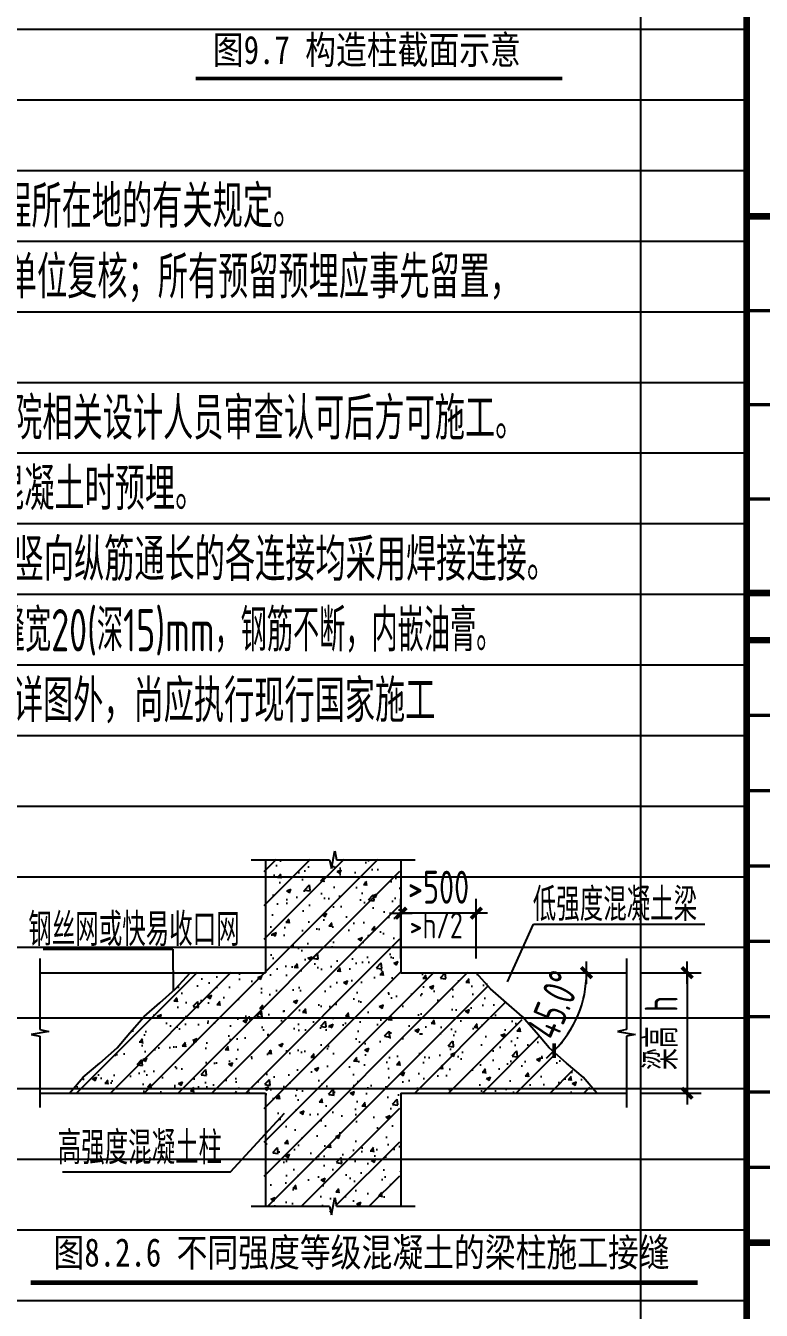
# Model space of a CAD drawing. Extents: x 169490 to 7584583, y -2399407 to 1374371.
# Drawn here: x 1307289 to 1315103, y 820273 to 833917 of the extents above; entities that cross this region are included whole.
import ezdxf
from ezdxf.enums import TextEntityAlignment as Align

# ---------------------------------------------------------------- set-up
doc = ezdxf.new("R2010")
doc.units = 0
doc.header["$LTSCALE"] = 100
doc.layers.get('0').update_dxf_attribs({"linetype": 'CONTINUOUS'})
doc.layers.get('DEFPOINTS').update_dxf_attribs({"linetype": 'CONTINUOUS'})
doc.layers.add('S-1-TEXT', color=7, linetype='CONTINUOUS', lineweight=18)
for name, color, linetype in [('S-DETL-DIM', 151, 'CONTINUOUS'), ('S-DETL-HATCH', 251, 'CONTINUOUS'), ('S-DETL-LINE1', 2, 'CONTINUOUS'), ('S-DETL-TEXT', 7, 'CONTINUOUS'), ('TEXT', 7, 'CONTINUOUS'), ('图框', 140, 'CONTINUOUS'), ('折板线', 127, 'CONTINUOUS')]:
    doc.layers.add(name, color=color, linetype=linetype)
doc.styles.add('TS', font='tssdeng.shx', dxfattribs={"width": 0.7, "height": 350, "bigfont": 'tssdchn.shx'})
doc.styles.add('黑体', font='simhei.ttf', dxfattribs={"width": 0.7})
doc.dimstyles.new('DIM25', dxfattribs={"dimtxt": 300, "dimasz": 0.8, "dimexe": 150, "dimexo": 150, "dimgap": 100, "dimtad": 1, "dimdec": 0, "dimlfac": 0.25, "dimrnd": 1, "dimzin": 0, "dimdsep": 46, "dimtxsty": 'TS', "dimblk": '_DIMX', "dimcen": 0, "dimclrd": 256, "dimclre": 256, "dimclrt": 43, "dimadec": 1, "dimazin": 0, "dimtfac": 1, "dimtdec": 0, "dimtix": 1, "dimtmove": 2, "dimatfit": 3, "dimldrblk": 'ARCHTICK', "dimfxl": 1, "dimtolj": 1, "dimtzin": 1, "dimarcsym": 0})

# ---------------------------------------------------------------- blocks, each defined once
blk = doc.blocks.new('_DIMX')
blk.add_line((-150, 0), (150, 0))
at = {"const_width": 50}
blk.add_lwpolyline([(-70, -70), (70, 70)], dxfattribs=at)
blk = doc.blocks.new('*D1096')
at = {"layer": 'DEFPOINTS', "color": 0, "transparency": 16777216}
for p in [(1311275, 824492), (1311275, 823859), (1312075, 823859)]:
    blk.add_point(p, dxfattribs=at)
at = {"layer": 'S-DETL-DIM', "lineweight": -2, "transparency": 16777216}
for p, q in [((1311275, 824009), (1311275, 824642)), ((1312075, 824009), (1312075, 824642)), ((1311274, 824492), (1311273, 824492)), ((1312075, 824492), (1311275, 824492)), ((1312076, 824492), (1312077, 824492))]:
    blk.add_line(p, q, dxfattribs=at)
at = {"layer": 'S-DETL-DIM', "lineweight": -2, "transparency": 16777216, "xscale": 0.8, "yscale": 0.8, "zscale": 0.8}
blk.add_blockref('_DIMX', (1311275, 824492), dxfattribs=at)
at = {"layer": 'S-DETL-DIM', "lineweight": -2, "transparency": 16777216, "xscale": 0.8, "yscale": 0.8, "zscale": 0.8, "rotation": 180}
blk.add_blockref('_DIMX', (1312075, 824492), dxfattribs=at)
at = {"layer": 'S-DETL-DIM', "color": 43, "transparency": 16777216, "insert": (1311675, 824767), "char_height": 350, "attachment_point": 5, "style": 'TS'}
blk.add_mtext('\\A1;>500', dxfattribs=at)
blk = doc.blocks.new('_ARCHTICK')
at = {"const_width": 0.15}
blk.add_lwpolyline([(-0.5, -0.5), (0.5, 0.5)], dxfattribs=at)
blk = doc.blocks.new('*D1097')
at = {"layer": 'DEFPOINTS', "color": 0, "transparency": 16777216}
for p in [(1313670, 823859), (1313670, 822579), (1314315, 822579)]:
    blk.add_point(p, dxfattribs=at)
at = {"layer": 'S-DETL-DIM', "lineweight": -2, "transparency": 16777216}
for p, q in [((1313820, 823859), (1314465, 823859)), ((1314315, 823858), (1314315, 822580)), ((1313820, 822579), (1314465, 822579))]:
    blk.add_line(p, q, dxfattribs=at)
at = {"layer": 'S-DETL-DIM', "lineweight": -2, "transparency": 16777216, "xscale": 0.8, "yscale": 0.8, "zscale": 0.8}
for p, rotation in [((1314315, 823859), 90), ((1314315, 822579), 270)]:
    blk.add_blockref('_DIMX', p, dxfattribs=dict(at, rotation=rotation))
at = {"layer": 'S-DETL-DIM', "color": 43, "transparency": 16777216, "insert": (1314040, 823219), "char_height": 350, "attachment_point": 5, "rotation": 90, "style": 'TS'}
blk.add_mtext('\\A1;梁高 h', dxfattribs=at)
blk = doc.blocks.new('*D1098')
at = {"layer": 'DEFPOINTS', "color": 0, "transparency": 16777216}
for p in [(1311275, 823859), (1312075, 823859), (1313670, 823859), (1313089, 823274), (1313355, 822579)]:
    blk.add_point(p, dxfattribs=at)
at = {"layer": 'S-DETL-DIM', "lineweight": -2, "transparency": 16777216}
blk.add_arc((1312075, 823859), 1171, 315.0392, 359.9608, dxfattribs=at)
at = {"layer": 'S-DETL-DIM', "lineweight": -2, "transparency": 16777216, "xscale": 0.8, "yscale": 0.8, "zscale": 0.8}
for p, rotation in [((1313246, 823859), 89.98042243835248), ((1312903, 823031), 225.0195775616593)]:
    blk.add_blockref('_DIMX', p, dxfattribs=dict(at, rotation=rotation))
at = {"layer": 'S-DETL-DIM', "color": 43, "transparency": 16777216, "insert": (1312902, 823516), "char_height": 350, "attachment_point": 5, "rotation": 67.5, "style": 'TS'}
blk.add_mtext('\\A1;45.0°', dxfattribs=at)
blk = doc.blocks.new('2q3q2342q35q2343r5q23rwetr')
at = {"layer": '图框'}
for points, const_width in [([(3527618, 3121310), (3527618, 3161310)], 70), ([(3527618, 3139010), (3534618, 3139010)], 70), ([(3527618, 3139010), (3534618, 3139010)], 70), ([(3527618, 3138010), (3534618, 3138010)], 35), ([(3527618, 3137010), (3534618, 3137010)], 35), ([(3527618, 3136010), (3534618, 3136010)], 35), ([(3534618, 3135010), (3527618, 3135010)], 70), ([(3534618, 3134510), (3527618, 3134510)], 70), ([(3527618, 3134510), (3534618, 3134510)], 70), ([(3527618, 3133710), (3534618, 3133710)], 35), ([(3527618, 3132910), (3534618, 3132910)], 35), ([(3527618, 3132110), (3534618, 3132110)], 35), ([(3527618, 3131310), (3534618, 3131310)], 35), ([(3527618, 3130510), (3534618, 3130510)], 35), ([(3527618, 3129710), (3534618, 3129710)], 35), ([(3527618, 3128910), (3534618, 3128910)], 35), ([(3527618, 3128110), (3534618, 3128110)], 70)]:
    blk.add_lwpolyline(points, dxfattribs=dict(at, const_width=const_width))

msp = doc.modelspace()

# ---------------------------------------------------------------- hatches: boundary and pattern name
at = {"layer": 'S-DETL-HATCH'}
h = msp.add_hatch(dxfattribs=at)
h.set_pattern_fill('ANSI31', color=256, scale=80, style=0)
h.set_pattern_definition([(45, (441739.65, 630728.36), (-179.60512, 179.60512), [])])
h.paths.add_polyline_path([(1309022.2, 823864.8), (1307742.2, 822584.8), (1309822.2, 822584.8), (1309822.2, 821384.8), (1310505.1, 821384.8), (1310525.5, 821291.2), (1310559, 821478.3), (1310576.6, 821384.8), (1311262.2, 821384.8), (1311262.2, 822584.8), (1313342.2, 822584.8), (1312062.2, 823864.8), (1311262.2, 823864.8), (1311262.2, 825064.8), (1310576.6, 825064.8), (1310559, 825158.3), (1310525.5, 824971.2), (1310505.1, 825064.8), (1309822.2, 825064.8), (1309822.2, 823864.8)])
h = msp.add_hatch(dxfattribs=at)
h.set_pattern_fill('AR-CONC', color=256, scale=2.5, style=0)
h.set_pattern_definition([(50, (-329541.8, 705149.43), (455.46167, -39.84771), [47.625, -523.875]), (355, (-329541.8, 705149.43), (-88.10706, 477.64161), [38.1, -419.1]), (100.451, (-329503.86, 705146.1), (367.35625, 437.79172), [40.475, -445.225]), (46.1842, (-329541.8, 705276.43), (677.6976, -105.10582), [71.4375, -785.8125]), (96.6356, (-329485.34, 705267.7), (593.51059, 618.5639), [60.7125, -667.8375]), (351.184, (-329541.8, 705276.4), (593.5115, 618.5628), [57.15, -628.65]), (21, (-329478.3, 705244.7), (379.0372, -255.6638), [47.625, -523.875]), (326, (-329478.3, 705244.7), (154.50507, 460.46992), [38.1, -419.1]), (71.4514, (-329446.73, 705223.4), (533.54123, 204.80714), [40.475, -445.225]), (37.5, (-329541.82, 705149.43), (7.721508, 211.387597), [0, -414.02, 0, -425.45, 0, -420.6875]), (7.5, (-329541.82, 705149.43), (167.049156, 250.451437), [0, -242.57, 0, -404.495, 0, -160.3375]), (327.5, (-329683.42, 705149.43), (338.976488, -14.32186), [0, -158.75, 0, -495.3, 0, -657.225]), (317.5, (-329746.92, 705149.43), (370.322953, 63.56623), [0, -206.375, 0, -328.93, 0, -466.725])])
h.paths.add_polyline_path([(1309035, 823859), (1307755, 822579), (1309835, 822579), (1309835, 821379), (1310517.9, 821379), (1310538.2, 821285.5), (1310571.8, 821472.6), (1310589.3, 821379), (1311275, 821379), (1311275, 822579), (1313355, 822579), (1312075, 823859), (1311275, 823859), (1311275, 825059), (1310589.3, 825059), (1310571.8, 825152.6), (1310538.2, 824965.5), (1310517.9, 825059), (1309835, 825059), (1309835, 823859)])

# ---------------------------------------------------------------- linework, layer by layer
msp.add_lwpolyline([(1251146.3, 854191.4), (1314946.3, 854191.4), (1314946.3, 814191.4), (1251146.3, 814191.4)], close=True)
at = {"layer": 'DEFPOINTS', "color": 252}
for p, q in [((1313821.3, 851878.9), (1313821.3, 814191.4)), ((1251146.3, 833878.9), (1314946.3, 833878.9)), ((1251146.3, 833128.9), (1314946.3, 833128.9)), ((1251146.3, 832378.9), (1314946.3, 832378.9)), ((1251146.3, 831628.9), (1314946.3, 831628.9)), ((1251146.3, 830878.9), (1314946.3, 830878.9)), ((1251146.3, 830128.9), (1314946.3, 830128.9)), ((1251146.3, 829378.9), (1314946.3, 829378.9)), ((1251146.3, 828628.9), (1314946.3, 828628.9)), ((1251146.3, 827878.9), (1314946.3, 827878.9)), ((1251146.3, 827128.9), (1314946.3, 827128.9)), ((1251146.3, 826378.9), (1314946.3, 826378.9)), ((1251146.3, 825628.9), (1314946.3, 825628.9)), ((1251146.3, 824878.9), (1314946.3, 824878.9)), ((1251146.3, 824128.9), (1314946.3, 824128.9)), ((1251146.3, 823378.9), (1314946.3, 823378.9)), ((1251146.3, 822628.9), (1314946.3, 822628.9)), ((1251146.3, 821878.9), (1314946.3, 821878.9)), ((1251146.3, 821128.9), (1314946.3, 821128.9)), ((1251146.3, 820378.9), (1314946.3, 820378.9))]:
    msp.add_line(p, q, dxfattribs=at)
at = {"layer": 'S-DETL-HATCH'}
for p, q in [((1310538.2, 824965.5), (1310571.8, 825152.6)), ((1310571.8, 825152.6), (1310589.3, 825059)), ((1309685, 825059), (1310517.9, 825059)), ((1310517.9, 825059), (1310538.2, 824965.5)), ((1310589.3, 825059), (1311425, 825059)), ((1307439.7, 824009), (1307439.7, 823256.2)), ((1313670.3, 824009), (1313670.3, 823256.2)), ((1307533.3, 823235.8), (1307346.2, 823202.3)), ((1307346.2, 823202.3), (1307439.7, 823184.7)), ((1307439.7, 823256.2), (1307533.3, 823235.8)), ((1307439.7, 823184.7), (1307439.7, 822429)), ((1313670.3, 823256.2), (1313576.7, 823235.8)), ((1313576.7, 823235.8), (1313763.8, 823202.3)), ((1313763.8, 823202.3), (1313670.3, 823184.7)), ((1313670.3, 823184.7), (1313670.3, 822429)), ((1309685, 821379), (1310517.9, 821379)), ((1310517.9, 821379), (1310538.2, 821285.5)), ((1310538.2, 821285.5), (1310571.8, 821472.6)), ((1310571.8, 821472.6), (1310589.3, 821379)), ((1310589.3, 821379), (1311425, 821379))]:
    msp.add_line(p, q, dxfattribs=at)
at = {"layer": 'S-DETL-LINE1'}
for p, q in [((1309835, 825059), (1309835, 823859)), ((1311275, 825059), (1311275, 823859)), ((1307439.7, 823859), (1309835, 823859)), ((1311275, 823859), (1313670.3, 823859)), ((1307439.7, 822579), (1309835, 822579)), ((1309835, 822579), (1309835, 821379)), ((1311275, 822579), (1313670.3, 822579)), ((1311275, 822579), (1311275, 821379))]:
    msp.add_line(p, q, dxfattribs=at)
for points in [[(1307755, 822579), (1307898.2, 822749.5), (1308075, 822899.1), (1308260.6, 823061.1), (1308395, 823219.1), (1308547.5, 823394), (1308715, 823539), (1308882.1, 823687.5), (1309035, 823859)], [(1313355, 822579), (1313211.8, 822749.5), (1313035, 822899.1), (1312849.5, 823061.1), (1312715, 823219.1), (1312562.5, 823394), (1312395, 823539), (1312227.9, 823687.5), (1312075, 823859)]]:
    msp.add_lwpolyline(points, dxfattribs=at)
at = {"layer": 'S-DETL-TEXT'}
for p, q in [((1312406.6, 823761.9), (1312684.6, 824373.4)), ((1312684.6, 824373.4), (1314502, 824373.4)), ((1307473.6, 824107.5), (1308853.8, 824107.5)), ((1308853.8, 824107.5), (1308855.9, 823664.2)), ((1309464.3, 821742.3), (1310038.6, 822365.6)), ((1307680, 821742.3), (1309464.3, 821742.3))]:
    msp.add_line(p, q, dxfattribs=at)
at = {"layer": 'S-DETL-TEXT', "const_width": 50}
msp.add_lwpolyline([(1307342.9, 820567.1), (1314427.5, 820567.1)], dxfattribs=at)
at = {"layer": 'TEXT', "color": 0, "const_width": 40}
msp.add_lwpolyline([(1309094.9, 833355.7), (1312988.5, 833355.7)], dxfattribs=at)

# ---------------------------------------------------------------- block references
at = {"layer": '折板线'}
msp.add_blockref('2q3q2342q35q2343r5q23rwetr', (-2212671.3, -2307118.7), dxfattribs=at)

# ---------------------------------------------------------------- texts
at = {"layer": 'S-1-TEXT', "style": 'TS'}
for s, width, p in [('10.1 施工时除满足设计要求外，还必须满足现行有关施工质量验收规范、规程和工程所在地的有关规定。', 0.75, (1295286.5, 831771.4)), ('10.2 结构设计施工图应与相关建筑、设备施工图同时阅图，如有矛盾及时提交设计单位复核；所有预留预埋应事先留置，', 0.75, (1295286.5, 831021.4)), ('10.3 另行委托设计部分（如屋顶钢构、雨棚、幕墙等）应由有资质单位设计，经我院相关设计人员审查认可后方可施工。', 0.75, (1295336.5, 829521.4)), ('建筑幕墙、钢结构与主体结构的连接必须采用预埋件连接，预埋件应在浇灌混凝土时预埋。', 0.75, (1296372.6, 828771.4)), ('10.4 防雷接地做法详电气施工图。混凝土柱墙的竖向纵筋兼防雷接地引出线时，该竖向纵筋通长的各连接均采用焊接连接。', 0.75, (1295336.5, 828021.4)), ('10.5 对于外露的现浇钢筋砼女儿墙、挂板、栏板等构件，当其水平直线长度超过12m时宜缝，缝宽20(深15)mm，钢筋不断，内嵌油膏。', 0.65, (1295336.5, 827271.4)), ('10.6 本工程按国家现行设计标准进行设计，施工单位除应遵守本说明及各设计图纸详图外，尚应执行现行国家施工', 0.75, (1295336.5, 826521.4))]:
    msp.add_text(s, height=450, dxfattribs=dict(at, width=width)).set_placement(p)
at = {"layer": 'S-DETL-DIM', "style": 'TS', "width": 0.75}
msp.add_text('>h/2', height=280, dxfattribs=at).set_placement((1311367.6, 824222.6))
at = {"layer": 'S-DETL-TEXT'}
for s, height, style, width, p in [('图9.7 构造柱截面示意', 300, '黑体', 0.8, (1309277.3, 833510.7)), ('低强度混凝土梁', 350, 'TS', 0.75, (1312675.8, 824408.4)), ('钢丝网或快易收口网', 350, 'TS', 0.75, (1307317.4, 824142.6)), ('高强度混凝土柱', 350, 'TS', 0.75, (1307629.5, 821823.2))]:
    msp.add_text(s, height=height, dxfattribs=dict(at, style=style, width=width)).set_placement(p)
at = {"layer": 'S-DETL-TEXT', "style": '黑体', "width": 0.8}
msp.add_text('图8.2.6 不同强度等级混凝土的梁柱施工接缝', height=300, dxfattribs=at).set_placement((1310857.2, 820738.3), align=Align.CENTER)

# ---------------------------------------------------------------- dimensions: what is measured, and where the dimension line sits
at = {"layer": 'S-DETL-DIM'}
dim = msp.add_linear_dim(base=(1311275, 824492.3), p1=(1312075, 823859), p2=(1311275, 823859), text='>500', dimstyle='DIM25', dxfattribs=at)
dim.commit()
dim.dimension.update_dxf_attribs({"geometry": '*D1096', "text_midpoint": (1311675, 824767.3)})
dim = msp.add_angular_dim_2l(base=(1313088.8, 823273.7), line1=((1312075, 823859), (1313355, 822579)), line2=((1311275, 823859), (1313670.3, 823859)), dimstyle='DIM25', dxfattribs=at)
dim.commit()
dim.dimension.update_dxf_attribs({"geometry": '*D1098', "text_midpoint": (1312902.5, 823516.3)})
dim = msp.add_linear_dim(base=(1314315.4, 822579), p1=(1313670.3, 823859), p2=(1313670.3, 822579), angle=90, text='梁高 h', dimstyle='DIM25', dxfattribs=at)
dim.commit()
dim.dimension.update_dxf_attribs({"geometry": '*D1097', "text_midpoint": (1314040.4, 823219)})

doc.saveas('drawing.dxf')
